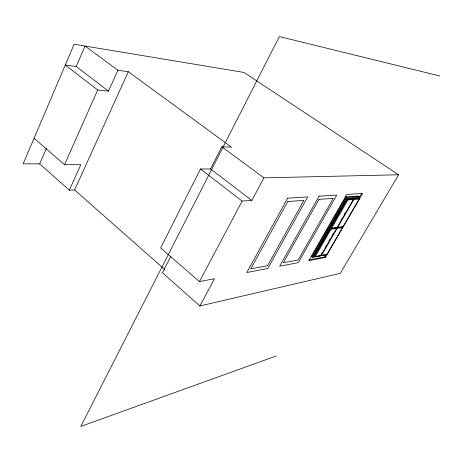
<?xml version="1.0" encoding="UTF-8"?>
<svg xmlns="http://www.w3.org/2000/svg" width="463" height="463" viewBox="0 0 463 463"><rect width="100%" height="100%" fill="white"/><g stroke="black" fill="none" stroke-linecap="round" stroke-linejoin="round"><path stroke-width="0.69" d="M117.891 70.243L108.51 91.13L97.722 89.978L65.277 65.017L76.216 66.51L85.042 46.04L117.891 70.243L128.297 71.69L231.483 147.13L221.818 146.817L210.555 168.954L200.467 169.012L160.644 247.971L199.46 281.602L214.485 278.72L199.883 305.962L162.438 272.753L170.905 256.184M199.883 305.962L340.259 273.361L398.614 174.782L244.018 72.454L74.138 44.228L23.15 163.838L39.679 163.873L46.526 148.085M34.042 138.287L64.519 164.695L97.722 89.978M39.679 163.873L69.323 190.166L80.817 164.712L64.519 164.695M69.323 190.166L74.618 189.986L128.297 71.69M199.46 281.602L242.132 201.064L251.855 200.45L263.927 177.844L398.614 174.782M358.651 197.794L359.375 196.555L358.617 196.023L345.919 196.891L311.489 256.82L312.218 257.382L325.512 254.905M312.218 257.382L346.689 197.435L359.375 196.555M346.642 198.424L347.291 198.882L358.918 198.037L358.281 197.585L346.642 198.424L313.347 256.305L313.966 256.78L319.441 255.767M313.966 256.78L347.291 198.882M330.403 228.67L314.527 256.242L315.205 256.762L320.795 255.721L336.572 228.444L335.883 227.941L330.403 228.67L331.097 229.179L336.572 228.444M347.267 199.374L330.976 227.669L331.67 228.184L337.145 227.455L353.333 199.478L352.627 198.98L347.267 199.374L347.979 199.877L353.333 199.478M315.205 256.762L331.097 229.179M331.67 228.184L347.979 199.877M321.038 254.488L321.75 253.249M325.692 246.438L326.403 245.199M328.909 240.864L329.627 239.631M332.133 235.297L332.851 234.058M340.947 220.052L341.665 218.808M344.177 214.462L344.894 213.223M352.436 200.184L353.153 198.94L358.374 198.552L359.074 199.044L343.019 226.679L337.683 227.385L353.859 199.437L359.074 199.044M321.351 255.617L337.116 228.369L342.452 227.651L326.803 254.604L321.351 255.617L320.68 255.107M308.792 259.928L324.76 256.89L326.201 254.407M341.601 227.871L342.319 226.633M358.646 198.523L361.528 193.551M325.477 257.434L362.645 193.459L346.828 194.454L308.827 260.628L325.477 257.434L324.76 256.89M276.11 356.03L80.793 426.435L279.345 36.565L439.85 75.996M320.124 255.64L321.461 255.391M322.792 255.142L324.129 254.893M352.534 198.002L353.182 198.453M353.153 198.94L353.859 199.437M345.919 196.891L346.689 197.435M342.452 227.651L341.769 227.154L336.427 227.865L337.116 228.369M221.818 146.817L263.927 177.844M329.778 227.738L330.414 228.207M76.216 66.51L108.51 91.13M210.555 168.954L251.855 200.45M200.467 169.012L242.132 201.064M74.618 189.986L164.782 269.53M287.61 198.193L246.791 272.528L267.782 268.499L307.698 196.925L287.61 198.193M287.778 201.538L250.755 268.847L267.516 265.721L303.884 200.415L287.778 201.538M319.019 196.214L279.635 266.225L298.27 262.654L336.78 195.091L319.019 196.214M319.013 199.362L283.292 262.781L298.166 260.003L333.256 198.372L319.013 199.362"/></g></svg>
